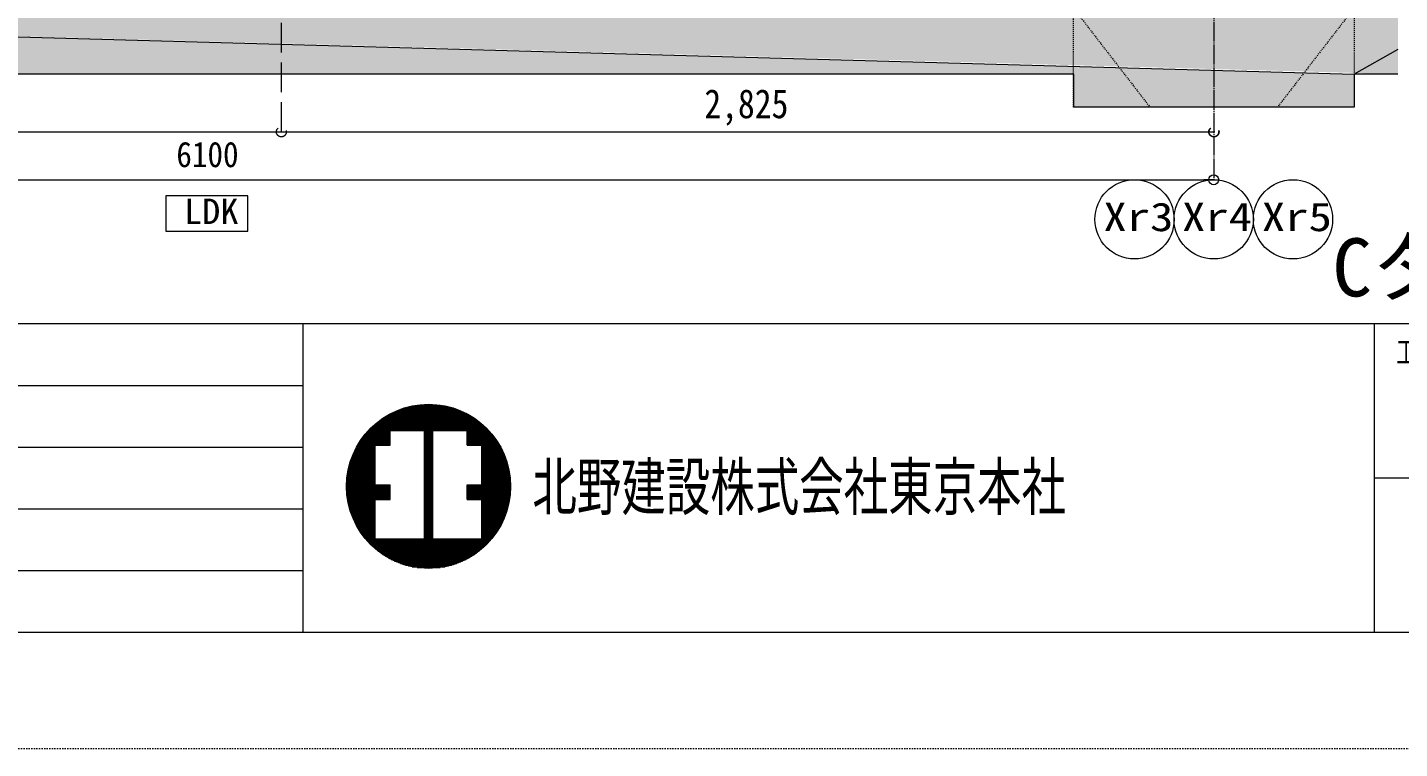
# Model space of a CAD drawing. Units: millimetres at full size, sheet at 1:30. Extents: x -17796 to 21385, y -23279 to 7734.
# Drawn here: x -3575 to 581, y -9685 to -7500 of the extents above; entities that cross this region are included whole.
import ezdxf
from ezdxf.enums import TextEntityAlignment as Align

# ---------------------------------------------------------------- set-up
doc = ezdxf.new("R2010")
doc.units = ezdxf.units.MM
doc.header["$LTSCALE"] = 30
doc.header["$PDMODE"] = 32
doc.header["$PDSIZE"] = 30
for name, pattern in [('DASHED2', [3, 2, -1]), ('DASHED3', [4, 3, -1]), ('USER1', [0.26, 0.01, -0.25]), ('USER7', [0.2, 0.1, -0.1]), ('USER9', [2.3, 2, -0.1, 0.1, -0.1])]:
    doc.linetypes.add(name, pattern=pattern)
for name, color, linetype, lineweight in [('0-0_(S)電灯', 7, 'Continuous', 18), ('0-8_ﾄﾞｱR1', 6, 'Continuous', 18), ('0-E_遮音材', 254, 'Continuous', 18), ('1-0_掃き出しﾏｰｸ', 253, 'USER7', 18), ('1-8_CH表記', 2, 'Continuous', 18), ('1-B_仕上線(間仕切壁', 4, 'USER7', 18), ('1-F_衛生陶器・住設', 2, 'USER9', 18), ('3-B_仕上線（タイル・', 7, 'Continuous', 18), ('6-6_床スリーブ', 4, 'Continuous', 9), ('E-8_緑点線', 7, 'DASHED2', 9)]:
    doc.layers.add(name, color=color, linetype=linetype, lineweight=lineweight)
doc.layers.add('E-2_躯体太線', color=5, linetype='Continuous')
doc.styles.add('ＭＳ ゴシック', font='')
doc.styles.get('ＭＳ ゴシック').set_extended_font_data('MS Gothic')

msp = doc.modelspace()

# ---------------------------------------------------------------- linework, layer by layer
at = {"layer": '0-0_(S)電灯', "color": 134}
for p, q in [((-17194.4, -8397.25), (6265.6, -8397.25)), ((505.93, -9332.83), (505.93, -8397.25)), ((505.93, -8865.04), (6265.6, -8865.04))]:
    msp.add_line(p, q, dxfattribs=at)
at = {"layer": '0-0_(S)電灯'}
for p, q in [((-2739.36, -9332.83), (-2739.36, -8397.25)), ((-7417.19, -8584.37), (-2739.36, -8584.37)), ((-2394.9, -8644.29), (-2324.8, -8644.29)), ((-2502.13, -8686.55), (-2217.58, -8686.55)), ((-2498.5, -8684.06), (-2221.2, -8684.06)), ((-2494.72, -8681.57), (-2224.98, -8681.57)), ((-2490.79, -8679.09), (-2228.91, -8679.09)), ((-2486.67, -8676.6), (-2233.04, -8676.6)), ((-2482.4, -8674.12), (-2237.31, -8674.12)), ((-2477.92, -8671.63), (-2241.78, -8671.63)), ((-2473.19, -8669.14), (-2246.51, -8669.14)), ((-2468.17, -8666.66), (-2251.53, -8666.66)), ((-2462.9, -8664.18), (-2256.8, -8664.18)), ((-2457.29, -8661.69), (-2262.42, -8661.69)), ((-2451.23, -8659.2), (-2268.49, -8659.2)), ((-2444.66, -8656.72), (-2275.04, -8656.72)), ((-2437.46, -8654.23), (-2282.25, -8654.23)), ((-2429.45, -8651.74), (-2290.25, -8651.74)), ((-2420.3, -8649.26), (-2299.4, -8649.26)), ((-2409.31, -8646.78), (-2310.39, -8646.78)), ((-2548.76, -8728.8), (-2476.67, -8728.8)), ((-2546.57, -8726.31), (-2476.67, -8726.31)), ((-2544.38, -8723.83), (-2476.67, -8723.83)), ((-2542.1, -8721.34), (-2476.67, -8721.34)), ((-2539.77, -8718.86), (-2179.94, -8718.86)), ((-2537.37, -8716.37), (-2182.33, -8716.37)), ((-2534.89, -8713.89), (-2184.81, -8713.89)), ((-2532.35, -8711.4), (-2187.35, -8711.4)), ((-2529.72, -8708.92), (-2189.98, -8708.92)), ((-2527.04, -8706.43), (-2192.67, -8706.43)), ((-2524.25, -8703.95), (-2195.45, -8703.95)), ((-2521.42, -8701.46), (-2198.28, -8701.46)), ((-2518.44, -8698.97), (-2201.27, -8698.97)), ((-2515.4, -8696.49), (-2204.3, -8696.49)), ((-2512.27, -8694), (-2207.43, -8694)), ((-2508.99, -8691.52), (-2210.71, -8691.52)), ((-2505.61, -8689.03), (-2214.09, -8689.03)), ((-2476.67, -8721.34), (-2372.28, -8721.34)), ((-2476.67, -8766.08), (-2476.67, -8721.34)), ((-2372.28, -8721.34), (-2347.42, -8721.34)), ((-2372.28, -9049.45), (-2372.28, -8721.34)), ((-2372.28, -8723.83), (-2347.42, -8723.83)), ((-2372.28, -8726.31), (-2347.42, -8726.31)), ((-2372.28, -8728.8), (-2347.42, -8728.8)), ((-2347.42, -8721.34), (-2243.03, -8721.34)), ((-2347.42, -9049.45), (-2347.42, -8721.34)), ((-2243.03, -8721.34), (-2177.61, -8721.34)), ((-2243.03, -8766.08), (-2243.03, -8721.34)), ((-2243.03, -8723.83), (-2175.32, -8723.83)), ((-2243.03, -8726.31), (-2173.13, -8726.31)), ((-2243.03, -8728.8), (-2170.94, -8728.8)), ((-2576.55, -8768.57), (-2521.42, -8768.57)), ((-2575.11, -8766.08), (-2521.42, -8766.08)), ((-2573.67, -8763.6), (-2476.67, -8763.6)), ((-2572.17, -8761.11), (-2476.67, -8761.11)), ((-2570.63, -8758.63), (-2476.67, -8758.63)), ((-2569.04, -8756.14), (-2476.67, -8756.14)), ((-2567.45, -8753.66), (-2476.67, -8753.66)), ((-2565.76, -8751.17), (-2476.67, -8751.17)), ((-2564.07, -8748.68), (-2476.67, -8748.68)), ((-2562.33, -8746.2), (-2476.67, -8746.2)), ((-2560.54, -8743.71), (-2476.67, -8743.71)), ((-2558.7, -8741.23), (-2476.67, -8741.23)), ((-2556.81, -8738.74), (-2476.67, -8738.74)), ((-2554.87, -8736.26), (-2476.67, -8736.26)), ((-2552.88, -8733.77), (-2476.67, -8733.77)), ((-2550.85, -8731.29), (-2476.67, -8731.29)), ((-2521.42, -8766.08), (-2476.67, -8766.08)), ((-2521.42, -8885.4), (-2521.42, -8766.08)), ((-2372.28, -8731.29), (-2347.42, -8731.29)), ((-2372.28, -8733.77), (-2347.42, -8733.77)), ((-2372.28, -8736.26), (-2347.42, -8736.26)), ((-2372.28, -8738.74), (-2347.42, -8738.74)), ((-2372.28, -8741.23), (-2347.42, -8741.23)), ((-2372.28, -8743.71), (-2347.42, -8743.71)), ((-2372.28, -8746.2), (-2347.42, -8746.2)), ((-2372.28, -8748.68), (-2347.42, -8748.68)), ((-2372.28, -8751.17), (-2347.42, -8751.17)), ((-2372.28, -8753.66), (-2347.42, -8753.66)), ((-2372.28, -8756.14), (-2347.42, -8756.14)), ((-2372.28, -8758.63), (-2347.42, -8758.63)), ((-2372.28, -8761.11), (-2347.42, -8761.11)), ((-2372.28, -8763.6), (-2347.42, -8763.6)), ((-2372.28, -8766.09), (-2347.42, -8766.09)), ((-2372.28, -8768.57), (-2347.42, -8768.57)), ((-2243.03, -8731.29), (-2168.86, -8731.29)), ((-2243.03, -8733.77), (-2166.82, -8733.77)), ((-2243.03, -8736.26), (-2164.83, -8736.26)), ((-2243.03, -8738.74), (-2162.89, -8738.74)), ((-2243.03, -8741.23), (-2161, -8741.23)), ((-2243.03, -8743.71), (-2159.16, -8743.71)), ((-2243.03, -8746.2), (-2157.37, -8746.2)), ((-2243.03, -8748.68), (-2155.63, -8748.68)), ((-2243.03, -8751.17), (-2153.94, -8751.17)), ((-2243.03, -8753.66), (-2152.25, -8753.66)), ((-2243.03, -8756.14), (-2150.66, -8756.14)), ((-2243.03, -8758.63), (-2149.07, -8758.63)), ((-2243.03, -8761.11), (-2147.54, -8761.11)), ((-2243.03, -8763.6), (-2146.04, -8763.6)), ((-2243.03, -8766.08), (-2198.28, -8766.08)), ((-2198.28, -8766.08), (-2144.59, -8766.08)), ((-2198.28, -8885.4), (-2198.28, -8766.08)), ((-2198.28, -8768.57), (-2143.16, -8768.57)), ((-7417.19, -8771.49), (-2739.36, -8771.49)), ((-2595.34, -8810.82), (-2521.42, -8810.82)), ((-2594.5, -8808.34), (-2521.42, -8808.34)), ((-2593.61, -8805.86), (-2521.42, -8805.86)), ((-2592.71, -8803.37), (-2521.42, -8803.37)), ((-2591.77, -8800.89), (-2521.42, -8800.89)), ((-2590.77, -8798.4), (-2521.42, -8798.4)), ((-2589.77, -8795.91), (-2521.42, -8795.91)), ((-2588.73, -8793.43), (-2521.42, -8793.43)), ((-2587.68, -8790.94), (-2521.42, -8790.94)), ((-2586.54, -8788.46), (-2521.42, -8788.46)), ((-2585.44, -8785.97), (-2521.42, -8785.97)), ((-2584.25, -8783.48), (-2521.42, -8783.48)), ((-2583.05, -8781), (-2521.42, -8781)), ((-2581.82, -8778.51), (-2521.42, -8778.51)), ((-2580.58, -8776.03), (-2521.42, -8776.03)), ((-2579.23, -8773.54), (-2521.42, -8773.54)), ((-2577.89, -8771.06), (-2521.42, -8771.06)), ((-2372.28, -8771.06), (-2347.42, -8771.06)), ((-2372.28, -8773.54), (-2347.42, -8773.54)), ((-2372.28, -8776.03), (-2347.42, -8776.03)), ((-2372.28, -8778.51), (-2347.42, -8778.51)), ((-2372.28, -8781), (-2347.42, -8781)), ((-2372.28, -8783.49), (-2347.42, -8783.49)), ((-2372.28, -8785.97), (-2347.42, -8785.97)), ((-2372.28, -8788.46), (-2347.42, -8788.46)), ((-2372.28, -8790.94), (-2347.42, -8790.94)), ((-2372.28, -8793.43), (-2347.42, -8793.43)), ((-2372.28, -8795.91), (-2347.42, -8795.91)), ((-2372.28, -8798.4), (-2347.42, -8798.4)), ((-2372.28, -8800.88), (-2347.42, -8800.88)), ((-2372.28, -8803.37), (-2347.42, -8803.37)), ((-2372.28, -8805.86), (-2347.42, -8805.86)), ((-2372.28, -8808.34), (-2347.42, -8808.34)), ((-2372.28, -8810.83), (-2347.42, -8810.83)), ((-2198.28, -8771.06), (-2141.81, -8771.06)), ((-2198.28, -8773.54), (-2140.46, -8773.54)), ((-2198.28, -8776.03), (-2139.12, -8776.03)), ((-2198.28, -8778.51), (-2137.88, -8778.51)), ((-2198.28, -8781), (-2136.64, -8781)), ((-2198.28, -8783.48), (-2135.44, -8783.48)), ((-2198.28, -8785.97), (-2134.26, -8785.97)), ((-2198.28, -8788.46), (-2133.16, -8788.46)), ((-2198.28, -8790.94), (-2132.02, -8790.94)), ((-2198.28, -8793.43), (-2130.97, -8793.43)), ((-2198.28, -8795.91), (-2129.93, -8795.91)), ((-2198.28, -8798.4), (-2128.93, -8798.4)), ((-2198.28, -8800.89), (-2127.94, -8800.89)), ((-2198.28, -8803.37), (-2127, -8803.37)), ((-2198.28, -8805.86), (-2126.11, -8805.86)), ((-2198.28, -8808.34), (-2125.21, -8808.34)), ((-2198.28, -8810.82), (-2124.36, -8810.82)), ((-2605.58, -8853.08), (-2521.42, -8853.08)), ((-2605.23, -8850.6), (-2521.42, -8850.6)), ((-2604.78, -8848.11), (-2521.42, -8848.11)), ((-2604.33, -8845.62), (-2521.42, -8845.62)), ((-2603.89, -8843.14), (-2521.42, -8843.14)), ((-2603.39, -8840.65), (-2521.42, -8840.65)), ((-2602.9, -8838.17), (-2521.42, -8838.17)), ((-2602.3, -8835.68), (-2521.42, -8835.68)), ((-2601.75, -8833.2), (-2521.42, -8833.2)), ((-2601.15, -8830.71), (-2521.42, -8830.71)), ((-2600.51, -8828.23), (-2521.42, -8828.23)), ((-2599.86, -8825.74), (-2521.42, -8825.74)), ((-2599.17, -8823.26), (-2521.42, -8823.26)), ((-2598.47, -8820.77), (-2521.42, -8820.77)), ((-2597.73, -8818.28), (-2521.42, -8818.28)), ((-2596.98, -8815.8), (-2521.42, -8815.8)), ((-2596.19, -8813.31), (-2521.42, -8813.31)), ((-2372.28, -8813.31), (-2347.42, -8813.31)), ((-2372.28, -8815.8), (-2347.42, -8815.8)), ((-2372.28, -8818.28), (-2347.42, -8818.28)), ((-2372.28, -8820.77), (-2347.42, -8820.77)), ((-2372.28, -8823.25), (-2347.42, -8823.25)), ((-2372.28, -8825.74), (-2347.42, -8825.74)), ((-2372.28, -8828.23), (-2347.42, -8828.23)), ((-2372.28, -8830.71), (-2347.42, -8830.71)), ((-2372.28, -8833.2), (-2347.42, -8833.2)), ((-2372.28, -8835.69), (-2347.42, -8835.69)), ((-2372.28, -8838.17), (-2347.42, -8838.17)), ((-2372.28, -8840.65), (-2347.42, -8840.65)), ((-2372.28, -8843.14), (-2347.42, -8843.14)), ((-2372.28, -8845.63), (-2347.42, -8845.63)), ((-2372.28, -8848.11), (-2347.42, -8848.11)), ((-2372.28, -8850.6), (-2347.42, -8850.6)), ((-2372.28, -8853.08), (-2347.42, -8853.08)), ((-2198.28, -8813.31), (-2123.53, -8813.31)), ((-2198.28, -8815.8), (-2122.73, -8815.8)), ((-2198.28, -8818.28), (-2121.98, -8818.28)), ((-2198.28, -8820.77), (-2121.23, -8820.77)), ((-2198.28, -8823.26), (-2120.54, -8823.26)), ((-2198.28, -8825.74), (-2119.84, -8825.74)), ((-2198.28, -8828.23), (-2119.19, -8828.23)), ((-2198.28, -8830.71), (-2118.55, -8830.71)), ((-2198.28, -8833.2), (-2117.95, -8833.2)), ((-2198.28, -8835.68), (-2117.4, -8835.68)), ((-2198.28, -8838.17), (-2116.8, -8838.17)), ((-2198.28, -8840.65), (-2116.31, -8840.65)), ((-2198.28, -8843.14), (-2115.81, -8843.14)), ((-2198.28, -8845.62), (-2115.36, -8845.62)), ((-2198.28, -8848.11), (-2114.91, -8848.11)), ((-2198.28, -8850.6), (-2114.47, -8850.6)), ((-2198.28, -8853.08), (-2114.12, -8853.08)), ((-2608.41, -8887.88), (-2476.67, -8887.88)), ((-2608.41, -8890.37), (-2476.67, -8890.37)), ((-2608.41, -8892.85), (-2476.67, -8892.85)), ((-2608.36, -8885.4), (-2521.42, -8885.4)), ((-2608.31, -8882.91), (-2521.42, -8882.91)), ((-2608.21, -8880.42), (-2521.42, -8880.42)), ((-2608.12, -8877.94), (-2521.42, -8877.94)), ((-2607.97, -8875.45), (-2521.42, -8875.45)), ((-2607.82, -8872.97), (-2521.42, -8872.97)), ((-2607.61, -8870.48), (-2521.42, -8870.48)), ((-2607.42, -8868), (-2521.42, -8868)), ((-2607.17, -8865.51), (-2521.42, -8865.51)), ((-2606.92, -8863.02), (-2521.42, -8863.02)), ((-2606.62, -8860.54), (-2521.42, -8860.54)), ((-2606.32, -8858.05), (-2521.42, -8858.05)), ((-2605.98, -8855.57), (-2521.42, -8855.57)), ((-2521.42, -8885.4), (-2476.67, -8885.4)), ((-2476.67, -8930.14), (-2476.67, -8885.4)), ((-2372.28, -8855.57), (-2347.42, -8855.57)), ((-2372.28, -8858.05), (-2347.42, -8858.05)), ((-2372.28, -8860.54), (-2347.42, -8860.54)), ((-2372.28, -8863.03), (-2347.42, -8863.03)), ((-2372.28, -8865.51), (-2347.42, -8865.51)), ((-2372.28, -8868), (-2347.42, -8868)), ((-2372.28, -8870.48), (-2347.42, -8870.48)), ((-2372.28, -8872.97), (-2347.42, -8872.97)), ((-2372.28, -8875.45), (-2347.42, -8875.45)), ((-2372.28, -8877.94), (-2347.42, -8877.94)), ((-2372.28, -8880.42), (-2347.42, -8880.42)), ((-2372.28, -8882.91), (-2347.42, -8882.91)), ((-2372.28, -8885.4), (-2347.42, -8885.4)), ((-2372.28, -8887.88), (-2347.42, -8887.88)), ((-2372.28, -8890.37), (-2347.42, -8890.37)), ((-2372.28, -8892.85), (-2347.42, -8892.85)), ((-2243.03, -8885.4), (-2198.28, -8885.4)), ((-2243.03, -8930.14), (-2243.03, -8885.4)), ((-2243.03, -8887.88), (-2111.29, -8887.88)), ((-2243.03, -8890.37), (-2111.29, -8890.37)), ((-2243.03, -8892.85), (-2111.29, -8892.85)), ((-2198.28, -8855.57), (-2113.72, -8855.57)), ((-2198.28, -8858.05), (-2113.37, -8858.05)), ((-2198.28, -8860.54), (-2113.08, -8860.54)), ((-2198.28, -8863.02), (-2112.78, -8863.02)), ((-2198.28, -8865.51), (-2112.53, -8865.51)), ((-2198.28, -8868), (-2112.28, -8868)), ((-2198.28, -8870.48), (-2112.09, -8870.48)), ((-2198.28, -8872.97), (-2111.88, -8872.97)), ((-2198.28, -8875.45), (-2111.74, -8875.45)), ((-2198.28, -8877.94), (-2111.59, -8877.94)), ((-2198.28, -8880.42), (-2111.49, -8880.42)), ((-2198.28, -8882.91), (-2111.38, -8882.91)), ((-2198.28, -8885.4), (-2111.33, -8885.4)), ((-2608.36, -8895.34), (-2476.67, -8895.34)), ((-2608.31, -8897.82), (-2476.67, -8897.82)), ((-2608.21, -8900.31), (-2476.67, -8900.31)), ((-2608.12, -8902.8), (-2476.67, -8902.8)), ((-2607.97, -8905.28), (-2476.67, -8905.28)), ((-2607.82, -8907.76), (-2476.67, -8907.76)), ((-2607.61, -8910.25), (-2476.67, -8910.25)), ((-2607.42, -8912.74), (-2476.67, -8912.74)), ((-2607.17, -8915.22), (-2476.67, -8915.22)), ((-2606.92, -8917.71), (-2476.67, -8917.71)), ((-2606.62, -8920.19), (-2476.67, -8920.19)), ((-2606.32, -8922.68), (-2476.67, -8922.68)), ((-2605.98, -8925.16), (-2476.67, -8925.16)), ((-2605.58, -8927.65), (-2476.67, -8927.65)), ((-2605.23, -8930.14), (-2521.42, -8930.14)), ((-2604.78, -8932.62), (-2521.42, -8932.62)), ((-2604.33, -8935.11), (-2521.42, -8935.11)), ((-2521.42, -8930.14), (-2476.67, -8930.14)), ((-2521.42, -9049.45), (-2521.42, -8930.14)), ((-2372.28, -8895.34), (-2347.42, -8895.34)), ((-2372.28, -8897.83), (-2347.42, -8897.83)), ((-2372.28, -8900.31), (-2347.42, -8900.31)), ((-2372.28, -8902.79), (-2347.42, -8902.79)), ((-2372.28, -8905.28), (-2347.42, -8905.28)), ((-2372.28, -8907.77), (-2347.42, -8907.77)), ((-2372.28, -8910.25), (-2347.42, -8910.25)), ((-2372.28, -8912.74), (-2347.42, -8912.74)), ((-2372.28, -8915.23), (-2347.42, -8915.23)), ((-2372.28, -8917.71), (-2347.42, -8917.71)), ((-2372.28, -8920.2), (-2347.42, -8920.2)), ((-2372.28, -8922.68), (-2347.42, -8922.68)), ((-2372.28, -8925.17), (-2347.42, -8925.17)), ((-2372.28, -8927.65), (-2347.42, -8927.65)), ((-2372.28, -8930.14), (-2347.42, -8930.14)), ((-2372.28, -8932.63), (-2347.42, -8932.63)), ((-2372.28, -8935.11), (-2347.42, -8935.11)), ((-2243.03, -8895.34), (-2111.33, -8895.34)), ((-2243.03, -8897.82), (-2111.38, -8897.82)), ((-2243.03, -8900.31), (-2111.49, -8900.31)), ((-2243.03, -8902.8), (-2111.59, -8902.8)), ((-2243.03, -8905.28), (-2111.74, -8905.28)), ((-2243.03, -8907.76), (-2111.88, -8907.76)), ((-2243.03, -8910.25), (-2112.09, -8910.25)), ((-2243.03, -8912.74), (-2112.28, -8912.74)), ((-2243.03, -8915.22), (-2112.53, -8915.22)), ((-2243.03, -8917.71), (-2112.78, -8917.71)), ((-2243.03, -8920.19), (-2113.08, -8920.19)), ((-2243.03, -8922.68), (-2113.37, -8922.68)), ((-2243.03, -8925.16), (-2113.72, -8925.16)), ((-2243.03, -8927.65), (-2114.12, -8927.65)), ((-2243.03, -8930.14), (-2198.28, -8930.14)), ((-2198.28, -8930.14), (-2114.47, -8930.14)), ((-2198.28, -9049.45), (-2198.28, -8930.14)), ((-2198.28, -8932.62), (-2114.91, -8932.62)), ((-2198.28, -8935.11), (-2115.36, -8935.11)), ((-7417.19, -8958.6), (-2739.36, -8958.6)), ((-2603.89, -8937.59), (-2521.42, -8937.59)), ((-2603.39, -8940.08), (-2521.42, -8940.08)), ((-2602.9, -8942.56), (-2521.42, -8942.56)), ((-2602.3, -8945.05), (-2521.42, -8945.05)), ((-2601.75, -8947.54), (-2521.42, -8947.54)), ((-2601.15, -8950.02), (-2521.42, -8950.02)), ((-2600.51, -8952.51), (-2521.42, -8952.51)), ((-2599.86, -8954.99), (-2521.42, -8954.99)), ((-2599.17, -8957.48), (-2521.42, -8957.48)), ((-2598.47, -8959.96), (-2521.42, -8959.96)), ((-2597.73, -8962.45), (-2521.42, -8962.45)), ((-2596.98, -8964.94), (-2521.42, -8964.94)), ((-2596.19, -8967.42), (-2521.42, -8967.42)), ((-2595.34, -8969.91), (-2521.42, -8969.91)), ((-2594.5, -8972.39), (-2521.42, -8972.39)), ((-2593.61, -8974.88), (-2521.42, -8974.88)), ((-2592.71, -8977.36), (-2521.42, -8977.36)), ((-2372.28, -8937.59), (-2347.42, -8937.59)), ((-2372.28, -8940.08), (-2347.42, -8940.08)), ((-2372.28, -8942.57), (-2347.42, -8942.57)), ((-2372.28, -8945.05), (-2347.42, -8945.05)), ((-2372.28, -8947.54), (-2347.42, -8947.54)), ((-2372.28, -8950.02), (-2347.42, -8950.02)), ((-2372.28, -8952.51), (-2347.42, -8952.51)), ((-2372.28, -8954.99), (-2347.42, -8954.99)), ((-2372.28, -8957.48), (-2347.42, -8957.48)), ((-2372.28, -8959.97), (-2347.42, -8959.97)), ((-2372.28, -8962.45), (-2347.42, -8962.45)), ((-2372.28, -8964.94), (-2347.42, -8964.94)), ((-2372.28, -8967.42), (-2347.42, -8967.42)), ((-2372.28, -8969.91), (-2347.42, -8969.91)), ((-2372.28, -8972.39), (-2347.42, -8972.39)), ((-2372.28, -8974.88), (-2347.42, -8974.88)), ((-2372.28, -8977.37), (-2347.42, -8977.37)), ((-2198.28, -8937.59), (-2115.81, -8937.59)), ((-2198.28, -8940.08), (-2116.31, -8940.08)), ((-2198.28, -8942.56), (-2116.8, -8942.56)), ((-2198.28, -8945.05), (-2117.4, -8945.05)), ((-2198.28, -8947.54), (-2117.95, -8947.54)), ((-2198.28, -8950.02), (-2118.55, -8950.02)), ((-2198.28, -8952.51), (-2119.19, -8952.51)), ((-2198.28, -8954.99), (-2119.84, -8954.99)), ((-2198.28, -8957.48), (-2120.54, -8957.48)), ((-2198.28, -8959.96), (-2121.23, -8959.96)), ((-2198.28, -8962.45), (-2121.98, -8962.45)), ((-2198.28, -8964.94), (-2122.73, -8964.94)), ((-2198.28, -8967.42), (-2123.53, -8967.42)), ((-2198.28, -8969.91), (-2124.36, -8969.91)), ((-2198.28, -8972.39), (-2125.21, -8972.39)), ((-2198.28, -8974.88), (-2126.11, -8974.88)), ((-2198.28, -8977.36), (-2127, -8977.36)), ((-2591.77, -8979.85), (-2521.42, -8979.85)), ((-2590.77, -8982.34), (-2521.42, -8982.34)), ((-2589.77, -8984.82), (-2521.42, -8984.82)), ((-2588.73, -8987.31), (-2521.42, -8987.31)), ((-2587.68, -8989.79), (-2521.42, -8989.79)), ((-2586.54, -8992.28), (-2521.42, -8992.28)), ((-2585.44, -8994.76), (-2521.42, -8994.76)), ((-2584.25, -8997.25), (-2521.42, -8997.25)), ((-2583.05, -8999.74), (-2521.42, -8999.74)), ((-2581.82, -9002.22), (-2521.42, -9002.22)), ((-2580.58, -9004.7), (-2521.42, -9004.7)), ((-2579.23, -9007.19), (-2521.42, -9007.19)), ((-2577.89, -9009.68), (-2521.42, -9009.68)), ((-2576.55, -9012.16), (-2521.42, -9012.16)), ((-2575.11, -9014.65), (-2521.42, -9014.65)), ((-2573.67, -9017.13), (-2521.42, -9017.13)), ((-2572.17, -9019.62), (-2521.42, -9019.62)), ((-2372.28, -8979.85), (-2347.42, -8979.85)), ((-2372.28, -8982.34), (-2347.42, -8982.34)), ((-2372.28, -8984.82), (-2347.42, -8984.82)), ((-2372.28, -8987.31), (-2347.42, -8987.31)), ((-2372.28, -8989.79), (-2347.42, -8989.79)), ((-2372.28, -8992.28), (-2347.42, -8992.28)), ((-2372.28, -8994.77), (-2347.42, -8994.77)), ((-2372.28, -8997.25), (-2347.42, -8997.25)), ((-2372.28, -8999.74), (-2347.42, -8999.74)), ((-2372.28, -9002.22), (-2347.42, -9002.22)), ((-2372.28, -9004.71), (-2347.42, -9004.71)), ((-2372.28, -9007.19), (-2347.42, -9007.19)), ((-2372.28, -9009.68), (-2347.42, -9009.68)), ((-2372.28, -9012.17), (-2347.42, -9012.17)), ((-2372.28, -9014.65), (-2347.42, -9014.65)), ((-2372.28, -9017.14), (-2347.42, -9017.14)), ((-2372.28, -9019.62), (-2347.42, -9019.62)), ((-2198.28, -8979.85), (-2127.94, -8979.85)), ((-2198.28, -8982.34), (-2128.93, -8982.34)), ((-2198.28, -8984.82), (-2129.93, -8984.82)), ((-2198.28, -8987.31), (-2130.97, -8987.31)), ((-2198.28, -8989.79), (-2132.02, -8989.79)), ((-2198.28, -8992.28), (-2133.16, -8992.28)), ((-2198.28, -8994.76), (-2134.26, -8994.76)), ((-2198.28, -8997.25), (-2135.44, -8997.25)), ((-2198.28, -8999.74), (-2136.64, -8999.74)), ((-2198.28, -9002.22), (-2137.88, -9002.22)), ((-2198.28, -9004.7), (-2139.12, -9004.7)), ((-2198.28, -9007.19), (-2140.46, -9007.19)), ((-2198.28, -9009.68), (-2141.81, -9009.68)), ((-2198.28, -9012.16), (-2143.16, -9012.16)), ((-2198.28, -9014.65), (-2144.59, -9014.65)), ((-2198.28, -9017.13), (-2146.04, -9017.13)), ((-2198.28, -9019.62), (-2147.54, -9019.62)), ((-2570.63, -9022.1), (-2521.42, -9022.1)), ((-2569.04, -9024.59), (-2521.42, -9024.59)), ((-2567.45, -9027.08), (-2521.42, -9027.08)), ((-2565.76, -9029.56), (-2521.42, -9029.56)), ((-2564.07, -9032.05), (-2521.42, -9032.05)), ((-2562.33, -9034.53), (-2521.42, -9034.53)), ((-2560.54, -9037.02), (-2521.42, -9037.02)), ((-2558.7, -9039.5), (-2521.42, -9039.5)), ((-2556.81, -9041.99), (-2521.42, -9041.99)), ((-2554.87, -9044.48), (-2521.42, -9044.48)), ((-2552.88, -9046.96), (-2521.42, -9046.96)), ((-2550.82, -9049.45), (-2521.42, -9049.45)), ((-2548.76, -9051.93), (-2170.94, -9051.93)), ((-2546.57, -9054.42), (-2173.13, -9054.42)), ((-2544.38, -9056.9), (-2175.32, -9056.9)), ((-2542.1, -9059.39), (-2177.61, -9059.39)), ((-2521.42, -9049.45), (-2372.28, -9049.45)), ((-2372.28, -9022.11), (-2347.42, -9022.11)), ((-2372.28, -9024.59), (-2347.42, -9024.59)), ((-2372.28, -9027.08), (-2347.42, -9027.08)), ((-2372.28, -9029.56), (-2347.42, -9029.56)), ((-2372.28, -9032.05), (-2347.42, -9032.05)), ((-2372.28, -9034.53), (-2347.42, -9034.53)), ((-2372.28, -9037.02), (-2347.42, -9037.02)), ((-2372.28, -9039.51), (-2347.42, -9039.51)), ((-2372.28, -9041.99), (-2347.42, -9041.99)), ((-2372.28, -9044.48), (-2347.42, -9044.48)), ((-2372.28, -9046.97), (-2347.42, -9046.97)), ((-2372.28, -9049.45), (-2347.42, -9049.45)), ((-2372.28, -9049.45), (-2347.42, -9049.45)), ((-2347.42, -9049.45), (-2198.28, -9049.45)), ((-2198.28, -9022.1), (-2149.07, -9022.1)), ((-2198.28, -9024.59), (-2150.66, -9024.59)), ((-2198.28, -9027.08), (-2152.25, -9027.08)), ((-2198.28, -9029.56), (-2153.94, -9029.56)), ((-2198.28, -9032.05), (-2155.63, -9032.05)), ((-2198.28, -9034.53), (-2157.37, -9034.53)), ((-2198.28, -9037.02), (-2159.16, -9037.02)), ((-2198.28, -9039.5), (-2161, -9039.5)), ((-2198.28, -9041.99), (-2162.89, -9041.99)), ((-2198.28, -9044.48), (-2164.83, -9044.48)), ((-2198.28, -9046.96), (-2166.82, -9046.96)), ((-2198.28, -9049.45), (-2168.88, -9049.45)), ((-2539.77, -9061.88), (-2179.94, -9061.88)), ((-2537.37, -9064.36), (-2182.33, -9064.36)), ((-2534.89, -9066.84), (-2184.81, -9066.84)), ((-2532.35, -9069.33), (-2187.35, -9069.33)), ((-2529.72, -9071.82), (-2189.98, -9071.82)), ((-2527.04, -9074.3), (-2192.67, -9074.3)), ((-2524.25, -9076.79), (-2195.45, -9076.79)), ((-2521.42, -9079.28), (-2198.28, -9079.28)), ((-2518.44, -9081.76), (-2201.27, -9081.76)), ((-2515.4, -9084.24), (-2204.3, -9084.24)), ((-2512.27, -9086.73), (-2207.43, -9086.73)), ((-2508.99, -9089.22), (-2210.71, -9089.22)), ((-2505.61, -9091.7), (-2214.09, -9091.7)), ((-2502.13, -9094.19), (-2217.58, -9094.19)), ((-2498.5, -9096.67), (-2221.2, -9096.67)), ((-2494.72, -9099.16), (-2224.98, -9099.16)), ((-2490.79, -9101.64), (-2228.91, -9101.64)), ((-2486.67, -9104.13), (-2233.04, -9104.13)), ((-2482.4, -9106.62), (-2237.31, -9106.62)), ((-2477.92, -9109.1), (-2241.78, -9109.1)), ((-2473.19, -9111.59), (-2246.51, -9111.59)), ((-2468.17, -9114.07), (-2251.53, -9114.07)), ((-2462.9, -9116.56), (-2256.8, -9116.56)), ((-2457.29, -9119.04), (-2262.42, -9119.04)), ((-2451.23, -9121.53), (-2268.49, -9121.53)), ((-2444.66, -9124.02), (-2275.04, -9124.02)), ((-2437.46, -9126.5), (-2282.25, -9126.5)), ((-2429.45, -9128.99), (-2290.25, -9128.99)), ((-2420.3, -9131.47), (-2299.4, -9131.47)), ((-2409.31, -9133.96), (-2310.39, -9133.96)), ((-2394.9, -9136.44), (-2324.8, -9136.44)), ((-7417.19, -9145.71), (-2739.36, -9145.71))]:
    msp.add_line(p, q, dxfattribs=at)
at = {"layer": '0-0_(S)電灯', "color": 4, "linetype": 'USER1'}
msp.add_lwpolyline([(-17795.56, 7734.32), (6866.76, 7734.32), (6866.76, -9684.73), (-17795.56, -9684.73)], close=True, dxfattribs=at)
at = {"layer": '0-0_(S)電灯', "lineweight": 9}
msp.add_lwpolyline([(-17194.4, 7382.42), (6265.6, 7382.42), (6265.6, -9332.83), (-17194.4, -9332.83)], close=True, dxfattribs=at)
at = {"layer": '0-0_(S)電灯'}
msp.add_circle((-2359.84, -8890.37), 248.56, dxfattribs=at)
msp.add_circle((-2359.84, -8890.37), 248.56, dxfattribs=at)
at = {"layer": '0-8_ﾄﾞｱR1'}
msp.add_lwpolyline([(-2907.14, -8010.59), (-3155.72, -8010.59), (-3155.72, -8117.26), (-2907.14, -8117.26)], close=True, dxfattribs=at)
at = {"layer": '0-E_遮音材'}
for p, q in [((576.76, -7567.06), (443.57, -7641.52)), ((576.76, -7567.06), (443.57, -7641.52)), ((576.76, -7641.52), (443.57, -7641.52)), ((443.57, -7741.52), (-406.43, -7741.52))]:
    msp.add_line(p, q, dxfattribs=at)
msp.add_lwpolyline([(576.76, -7441.52), (-6711.24, -7441.52), (443.57, -7641.52)], dxfattribs=at)
for points in [[(443.57, -7641.52), (-6711.24, -7641.52), (-6711.24, -7441.52)], [(-6711.24, -7441.52), (576.76, -7441.52), (576.76, -7641.52)], [(443.57, -7641.52), (-6506.43, -7641.52), (-6711.24, -7641.52)], [(443.57, -7641.52), (-5656.43, -7641.52), (-6506.43, -7641.52)], [(443.57, -7641.52), (-406.43, -7641.52), (-5656.43, -7641.52)], [(-406.43, -7741.52), (443.57, -7641.52), (443.57, -7741.52)], [(-406.43, -7741.52), (-406.43, -7641.52), (443.57, -7641.52)]]:
    msp.add_solid(points, dxfattribs=at)
at = {"layer": '1-0_掃き出しﾏｰｸ', "color": 7, "linetype": 'Continuous'}
for p, q in [((-406.43, -7641.52), (-5656.43, -7641.52)), ((-406.43, -7641.52), (-406.43, -7741.52)), ((576.76, -7641.52), (443.57, -7641.52)), ((443.57, -7641.52), (443.57, -7741.52))]:
    msp.add_line(p, q, dxfattribs=at)
at = {"layer": '1-8_CH表記'}
for centre in [(-221.43, -8081.62), (18.57, -8081.62), (258.57, -8081.62)]:
    msp.add_circle(centre, 120, dxfattribs=at)
at = {"layer": '1-B_仕上線(間仕切壁'}
for p, q in [((-406.43, -7441.52), (-174.61, -7741.52)), ((443.57, -7441.52), (211.75, -7741.52))]:
    msp.add_line(p, q, dxfattribs=at)
msp.add_lwpolyline([(-406.43, -7741.52), (-406.43, -7441.52), (443.57, -7441.52), (443.57, -7741.52)], dxfattribs=at)
at = {"layer": '1-F_衛生陶器・住設'}
msp.add_line((18.57, -3826.06), (18.57, -7961.62), dxfattribs=at)
at = {"layer": '3-B_仕上線（タイル・', "color": 6}
for p, q in [((-6051.43, -7961.62), (-11.43, -7961.62)), ((18.57, -7941.62), (18.57, -7944.12))]:
    msp.add_line(p, q, dxfattribs=at)
at = {"layer": '3-B_仕上線（タイル・'}
msp.add_line((18.57, -7961.62), (-11.43, -7961.62), dxfattribs=at)
msp.add_circle((18.57, -7961.62), 15, dxfattribs=at)
at = {"layer": '6-6_床スリーブ', "color": 5}
for p, q in [((-6080.93, -7816.51), (-2805.93, -7816.51)), ((-2805.93, -7816.51), (19.56, -7816.51))]:
    msp.add_line(p, q, dxfattribs=at)
at = {"layer": 'E-8_緑点線', "color": 5, "linetype": 'DASHED3'}
msp.add_line((-2805.93, -7816.51), (-2805.93, -5491.52), dxfattribs=at)
at = {"layer": 'E-8_緑点線', "color": 5}
for p in [(-2805.93, -7816.51), (18.57, -7816.51), (18.57, -7816.51), (18.57, -7816.51), (18.67, -7816.51), (19.56, -7816.51)]:
    msp.add_point(p, dxfattribs=at)

# ---------------------------------------------------------------- texts
at = {"layer": '0-0_(S)電灯', "color": 134, "style": 'ＭＳ ゴシック', "width": 0.65}
msp.add_text('工事名', height=67.71, dxfattribs=at).set_placement((571.56, -8537.86), align=Align.BOTTOM_LEFT)
at = {"layer": '0-0_(S)電灯', "style": 'ＭＳ ゴシック', "width": 0.7}
msp.add_text('北野建設株式会社東京本社', height=141.1, dxfattribs=at).set_placement((-2045.53, -9004.29), align=Align.BOTTOM_LEFT)
at = {"layer": '0-8_ﾄﾞｱR1', "style": 'ＭＳ ゴシック', "width": 1.05}
msp.add_text('LDK', height=76.97, dxfattribs=at).set_placement((-3100.77, -8118.73), align=Align.BOTTOM_LEFT)
at = {"layer": '1-8_CH表記', "style": 'ＭＳ ゴシック', "width": 1.2}
for s, p in [('Xr3', (-315.72, -8143.27)), ('Xr4', (-77.43, -8143.27)), ('Xr5', (164.28, -8143.27))]:
    msp.add_text(s, height=86.66, dxfattribs=at).set_placement(p, align=Align.BOTTOM_LEFT)
at = {"layer": '3-B_仕上線（タイル・', "color": 9, "style": 'ＭＳ ゴシック', "width": 0.9}
msp.add_text('6100', height=76.98, dxfattribs=at).set_placement((-3124, -7946.42), align=Align.BOTTOM_LEFT)
at = {"layer": 'E-2_躯体太線', "style": 'ＭＳ ゴシック', "width": 0.85}
msp.add_text('2,825', height=87.98, dxfattribs=at).set_placement((-1524.43, -7801.51), align=Align.BOTTOM_LEFT)
at = {"layer": 'E-8_緑点線', "color": 5, "style": 'ＭＳ ゴシック'}
msp.add_text('Cタイプ\u3000空調・換気平面詳細図 2020.11.02', height=176, dxfattribs=at).set_placement((377.68, -8367.71), align=Align.BOTTOM_LEFT)

doc.saveas('drawing.dxf')
